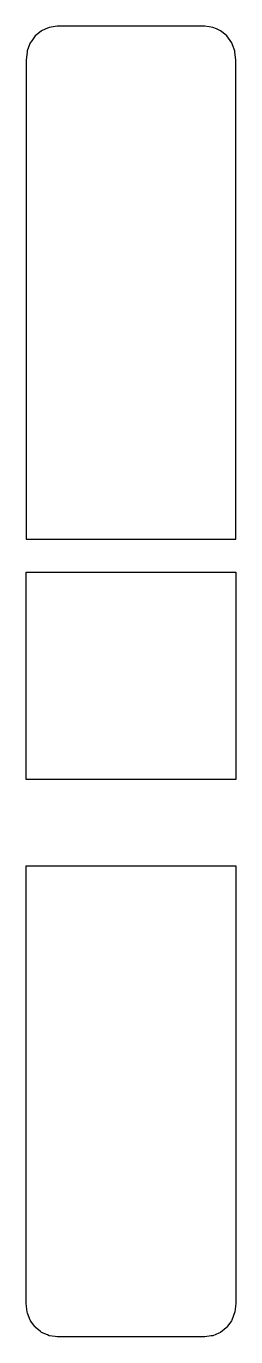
# Model space of a CAD drawing. Header units: metres. Extents: x 2.4 to 16, y -15.1 to 69.8.
import ezdxf

# ---------------------------------------------------------------- set-up
doc = ezdxf.new("R2010")
doc.units = ezdxf.units.M

msp = doc.modelspace()

# ---------------------------------------------------------------- linework, layer by layer
for p, q in [((3.882, 69.776), (3.629, 69.663)), ((4.147, 69.814), (3.882, 69.776)), ((4.4, 69.85), (4.147, 69.814)), ((9.4, 69.85), (4.4, 69.85)), ((14, 69.85), (9.4, 69.85)), ((14.266, 69.812), (14, 69.85)), ((14.518, 69.776), (14.266, 69.812)), ((14.751, 69.672), (14.518, 69.776)), ((2.759, 68.897), (2.668, 68.769)), ((2.986, 69.217), (2.759, 68.897)), ((3.151, 69.354), (2.986, 69.217)), ((3.4, 69.56), (3.151, 69.354)), ((3.629, 69.663), (3.4, 69.56)), ((15, 69.56), (14.751, 69.672)), ((15.176, 69.414), (15, 69.56)), ((15.414, 69.217), (15.176, 69.414)), ((15.522, 69.064), (15.414, 69.217)), ((15.732, 68.769), (15.522, 69.064)), ((2.459, 68.176), (2.4, 67.665)), ((2.468, 68.248), (2.459, 68.176)), ((2.495, 68.318), (2.468, 68.248)), ((2.668, 68.769), (2.495, 68.318)), ((15.779, 68.648), (15.732, 68.769)), ((15.932, 68.248), (15.779, 68.648)), ((15.941, 68.176), (15.932, 68.248)), ((16, 67.665), (15.941, 68.176)), ((2.4, 67.665), (2.4, 67.099)), ((16, 66.548), (16, 67.665)), ((2.4, 67.099), (2.4, 67.035)), ((2.4, 67.035), (2.4, 65.042)), ((16, 66.182), (16, 66.548)), ((16, 63.207), (16, 66.182)), ((2.4, 65.042), (2.4, 63.674)), ((2.4, 63.674), (2.4, 63.37)), ((2.4, 63.37), (2.4, 62.323)), ((16, 62.393), (16, 63.207)), ((2.4, 62.323), (2.4, 61.487)), ((16, 61.067), (16, 62.393)), ((2.4, 61.487), (2.4, 61.116)), ((2.4, 61.116), (2.4, 60.418)), ((2.4, 60.418), (2.4, 60.009)), ((16, 60.33), (16, 61.067)), ((16, 59.542), (16, 60.33)), ((2.4, 60.009), (2.4, 59.401)), ((16, 59.029), (16, 59.542)), ((2.4, 59.401), (2.4, 58.844)), ((2.4, 58.844), (2.4, 58.418)), ((16, 58.649), (16, 59.029)), ((16, 59.029), (16, 59.029)), ((16, 58.342), (16, 58.649)), ((2.4, 58.418), (2.4, 57.889)), ((2.4, 57.889), (2.4, 57.46)), ((16, 58.076), (16, 58.342)), ((16, 57.83), (16, 58.076)), ((16, 57.591), (16, 57.83)), ((2.4, 57.46), (2.4, 56.928)), ((2.4, 56.928), (2.4, 56.518)), ((16, 56.757), (16, 57.591)), ((2.4, 56.518), (2.4, 56.177)), ((2.4, 56.177), (2.4, 55.932)), ((16, 55.987), (16, 56.757)), ((2.4, 55.932), (2.4, 52.71)), ((16, 43.169), (16, 55.987)), ((2.4, 52.71), (2.4, 49.441)), ((2.4, 49.441), (2.4, 43.169)), ((2.4, 43.169), (2.4, 36.592)), ((16, 36.592), (16, 43.169)), ((2.4, 36.592), (5.746, 36.592)), ((5.746, 36.592), (16, 36.592)), ((2.4, 30.899), (2.4, 34.461)), ((2.4, 34.461), (12.654, 34.461)), ((12.654, 34.461), (16, 34.461)), ((16, 34.461), (16, 27.932)), ((16, 34.461), (16, 34.461)), ((2.4, 27.932), (2.4, 30.899)), ((2.4, 26.386), (2.4, 27.932)), ((16, 27.932), (16, 24.068)), ((2.4, 24.068), (2.4, 26.386)), ((2.4, 22.366), (2.4, 24.068)), ((16, 24.068), (16, 21.003)), ((2.4, 21.003), (2.4, 22.366)), ((11.186, 21.003), (2.4, 21.003)), ((16, 21.003), (11.186, 21.003)), ((2.4, 12.239), (2.4, 15.408)), ((2.4, 15.408), (7.214, 15.408)), ((7.214, 15.408), (16, 15.408)), ((16, 15.408), (16, 12.239)), ((2.4, 7.105), (2.4, 12.239)), ((16, 12.239), (16, 0.002)), ((2.4, 2.964), (2.4, 7.105)), ((2.4, -0.597), (2.4, 2.964)), ((16, 0.002), (16, -0.837)), ((2.4, -0.91), (2.4, -0.597)), ((16, -0.837), (16, -1.768)), ((2.4, -1.301), (2.4, -0.91)), ((2.4, -1.731), (2.4, -1.301)), ((2.4, -2.266), (2.4, -1.731)), ((2.4, -2.694), (2.4, -2.266)), ((16, -1.768), (16, -1.902)), ((16, -1.902), (16, -2.043)), ((16, -2.043), (16, -2.202)), ((16, -2.202), (16, -2.392)), ((16, -2.392), (16, -2.641)), ((2.4, -3.249), (2.4, -2.694)), ((2.4, -3.841), (2.4, -3.249)), ((16, -2.641), (16, -3.613)), ((2.4, -4.262), (2.4, -3.841)), ((16, -3.613), (16, -3.975)), ((16, -3.975), (16, -4.58)), ((2.4, -4.929), (2.4, -4.262)), ((2.4, -5.317), (2.4, -4.929)), ((16, -4.58), (16, -5.768)), ((2.4, -6.103), (2.4, -5.317)), ((16, -5.768), (16, -7.14)), ((2.4, -7.05), (2.4, -6.103)), ((2.4, -7.397), (2.4, -7.05)), ((2.4, -8.599), (2.4, -7.397)), ((16, -7.14), (16, -8.362)), ((16, -8.362), (16, -12.305)), ((2.4, -10.23), (2.4, -8.599)), ((2.4, -10.443), (2.4, -10.23)), ((2.4, -12.721), (2.4, -10.443)), ((2.4, -12.939), (2.4, -12.721)), ((16, -12.305), (16, -12.513)), ((16, -12.513), (16, -12.939)), ((2.424, -13.146), (2.4, -12.939)), ((2.468, -13.507), (2.424, -13.146)), ((2.493, -13.576), (2.468, -13.507)), ((2.668, -14.049), (2.493, -13.576)), ((15.932, -13.507), (15.734, -14.044)), ((15.976, -13.146), (15.932, -13.507)), ((16, -12.939), (15.976, -13.146)), ((2.67, -14.052), (2.668, -14.049)), ((2.687, -14.077), (2.67, -14.052)), ((2.956, -14.451), (2.687, -14.077)), ((15.713, -14.077), (15.414, -14.492)), ((15.732, -14.049), (15.713, -14.077)), ((15.734, -14.044), (15.732, -14.049)), ((15.734, -14.044), (15.734, -14.044)), ((2.986, -14.492), (2.956, -14.451)), ((3.329, -14.774), (2.986, -14.492)), ((3.4, -14.832), (3.329, -14.774)), ((3.776, -14.998), (3.4, -14.832)), ((3.882, -15.045), (3.776, -14.998)), ((4.275, -15.1), (3.882, -15.045)), ((4.4, -15.118), (4.275, -15.1)), ((11.647, -15.118), (4.4, -15.118)), ((14, -15.118), (11.647, -15.118)), ((14.398, -15.062), (14, -15.118)), ((14.518, -15.045), (14.398, -15.062)), ((14.909, -14.872), (14.518, -15.045)), ((15, -14.832), (14.909, -14.872)), ((15.369, -14.529), (15, -14.832)), ((15.414, -14.492), (15.369, -14.529))]:
    msp.add_line(p, q)

doc.saveas('drawing.dxf')
